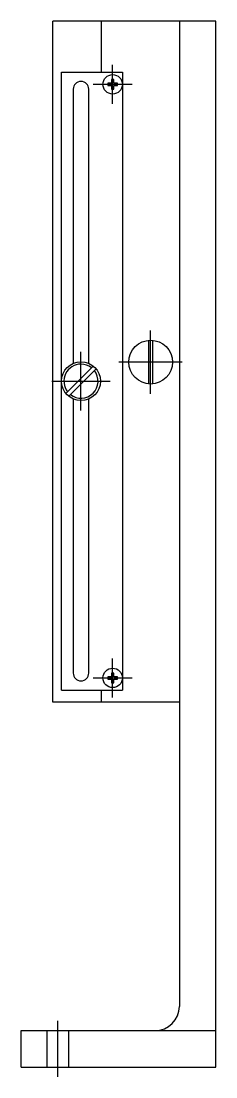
# Model space of a CAD drawing. Extents: x -162 to 374, y -267 to 197.
# Drawn here: x 121.9 to 161.9, y -147 to 70 of the extents above; entities that cross this region are included whole.
import ezdxf

# ---------------------------------------------------------------- set-up
doc = ezdxf.new("R2010")
doc.units = 0
doc.linetypes.add('CENTER', pattern=[50.8, 31.75, -6.35, 6.35, -6.35])
doc.linetypes.add('DASHED', pattern=[19.05, 12.7, -6.35])
doc.layers.get('0').update_dxf_attribs({"linetype": 'CONTINUOUS'})
doc.layers.add('CENTER', color=1, linetype='CONTINUOUS')

msp = doc.modelspace()

# ---------------------------------------------------------------- linework, layer by layer
at = {"color": 7, "linetype": 'CONTINUOUS'}
for p, q in [((128.38, -70), (128.38, 70)), ((161.88, 70), (128.38, 70)), ((138.38, 59.5), (138.38, 70)), ((154.38, 70), (154.38, 34)), ((161.88, -145), (161.88, 70)), ((130.18, -67.5), (130.18, 59.5)), ((130.18, 59.5), (141.68, 59.5)), ((133.18, 59.5), (142.68, 59.5)), ((142.68, 59.5), (142.68, -67.5)), ((140.43, 57.25), (139.68, 57.25)), ((139.68, 57.25), (139.68, 56.75)), ((139.68, 56.75), (140.43, 56.75)), ((140.93, 58), (140.43, 58)), ((140.43, 58), (140.43, 57.25)), ((140.43, 56.75), (140.43, 56)), ((140.93, 57.25), (140.93, 58)), ((141.68, 57.25), (140.93, 57.25)), ((140.93, 56), (140.93, 56.75)), ((140.93, 56.75), (141.68, 56.75)), ((141.68, 56.75), (141.68, 57.25)), ((132.58, 56), (132.58, -0.33)), ((135.78, -0.33), (135.78, 56)), ((140.43, 56), (140.93, 56)), ((154.38, 34), (154.38, -132.5)), ((148.08, -4.57), (148.08, 4.4)), ((148.88, 4.4), (148.88, -4.57)), ((131.09, -6.53), (136.71, -0.9)), ((137.28, -1.47), (131.65, -7.1)), ((132.58, -7.67), (132.58, -64)), ((135.78, -64), (135.78, -7.67)), ((140.43, -64.75), (139.68, -64.75)), ((139.68, -64.75), (139.68, -65.25)), ((140.93, -64), (140.43, -64)), ((140.43, -64), (140.43, -64.75)), ((140.93, -64.75), (140.93, -64)), ((141.68, -64.75), (140.93, -64.75)), ((141.68, -65.25), (141.68, -64.75)), ((139.68, -65.25), (140.43, -65.25)), ((140.43, -65.25), (140.43, -66)), ((140.43, -66), (140.93, -66)), ((140.93, -66), (140.93, -65.25)), ((140.93, -65.25), (141.68, -65.25)), ((130.18, -67.5), (142.68, -67.5)), ((138.38, -70), (138.38, -67.5)), ((154.38, -70), (128.38, -70)), ((121.88, -145), (121.88, -137.5)), ((121.88, -137.5), (161.88, -137.5)), ((121.88, -145), (161.88, -145))]:
    msp.add_line(p, q, dxfattribs=at)
at = {"color": 3, "linetype": 'DASHED'}
for p, q in [((127.13, -137.5), (127.13, -145)), ((131.63, -137.5), (131.63, -145))]:
    msp.add_line(p, q, dxfattribs=at)
at = {"color": 7, "linetype": 'CONTINUOUS'}
for centre, radius in [((140.68, 57), 2), ((148.48, -0.09), 4.5), ((134.18, -4), 4), ((140.68, -65), 2)]:
    msp.add_circle(centre, radius, dxfattribs=at)
for centre, radius, start, end in [((134.18, 56), 1.6, 0, 180), ((134.18, -4), 3.5, 90, 218.4376), ((134.18, -4), 3.5, 231.5624, 38.4376), ((134.18, -4), 3.5, 51.5624, 90), ((134.18, -64), 1.6, 180, 0), ((149.38, -132.5), 5, 270, 0)]:
    msp.add_arc(centre, radius, start, end, dxfattribs=at)
at = {"layer": 'CENTER', "color": 1, "linetype": 'CENTER'}
for p, q in [((140.68, 53), (140.68, 61)), ((144.68, 57), (136.68, 57)), ((148.48, -6.59), (148.48, 6.41)), ((134.18, -10), (134.18, 2)), ((141.98, 0), (154.98, 0)), ((128.18, -4), (140.18, -4)), ((140.68, -69), (140.68, -61)), ((136.68, -65), (144.68, -65)), ((129.38, -135.5), (129.38, -147))]:
    msp.add_line(p, q, dxfattribs=at)

doc.saveas('drawing.dxf')
